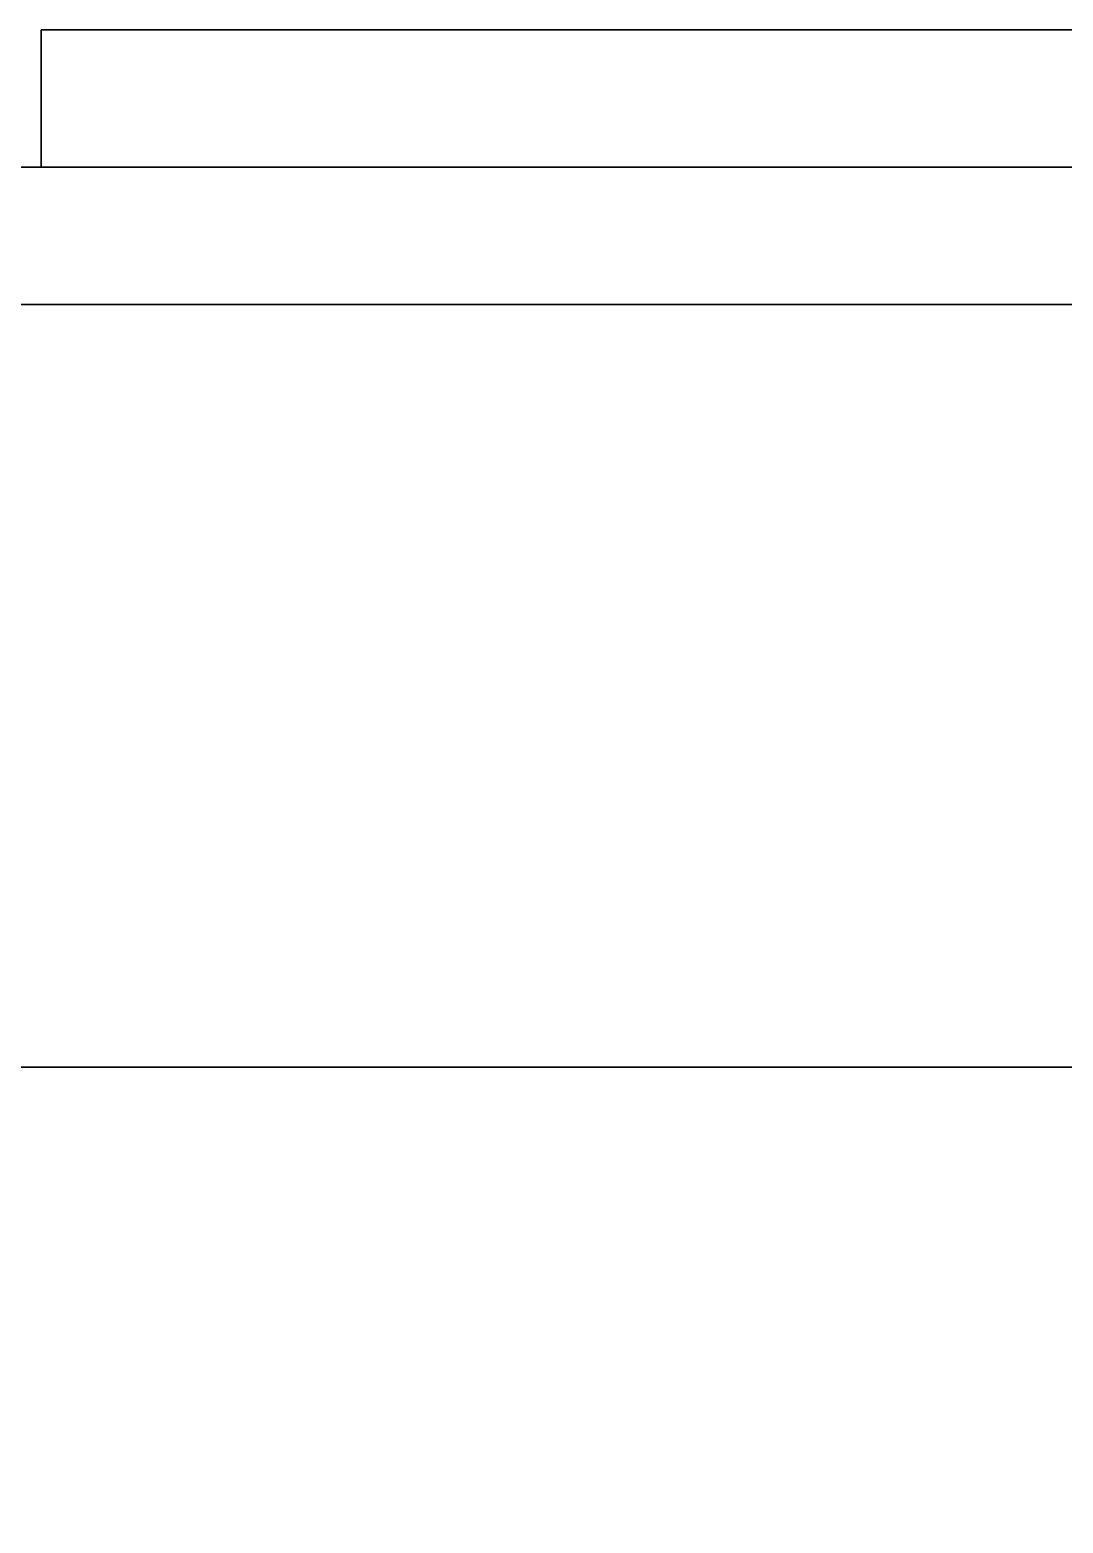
# Model space of a CAD drawing. Extents: x -80 to 2901, y -3352 to 80.
# Drawn here: x 1256 to 1391.5, y -3095.8 to -2900 of the extents above; entities that cross this region are included whole.
import ezdxf

# ---------------------------------------------------------------- set-up
doc = ezdxf.new("R2010")
doc.units = 0

# ---------------------------------------------------------------- blocks, each defined once
blk = doc.blocks.new('cocina Juan v2.bajo 2p gola 72x18.Suelo1', base_point=(0, 18))
at = {"layer": 'Blanco', "color": 0}
for points in [[(0, 18), (0, 395), (500, 395), (500, 18)], [(0, 18, 18), (0, 395, 18), (500, 395, 18), (500, 18, 18)]]:
    blk.add_3dface(points, dxfattribs=at)
at = {"layer": 'blanco', "color": 0}
blk.add_3dface([(500, 18, 18), (0, 18, 18), (0, 18), (500, 18)], dxfattribs=at)
blk = doc.blocks.new('cocina Juan v2.bajo 2p gola 72x18.Suelo')
at = {"layer": 'Blanco'}
blk.add_blockref('cocina Juan v2.bajo 2p gola 72x18.Suelo1', (0, 18), dxfattribs=at)
blk = doc.blocks.new('cocina Juan v2.bajo 2p gola 72x18.gola placa sin fijaciones [1]1', base_point=(0, 36, 850))
at = {"layer": 'Blanco', "color": 0}
for points in [[(0, 36, 850), (0, 36, 778), (500, 36, 778), (500, 36, 850)], [(0, 18, 850), (0, 18, 778), (500, 18, 778), (500, 18, 850)]]:
    blk.add_3dface(points, dxfattribs=at)
at = {"layer": 'blanco', "color": 0}
for points in [[(0, 36, 778), (0, 18, 778), (500, 18, 778), (500, 36, 778)], [(500, 36, 850), (500, 18, 850), (0, 18, 850), (0, 36, 850)]]:
    blk.add_3dface(points, dxfattribs=at)
blk = doc.blocks.new('cocina Juan v2.bajo 2p gola 72x18.gola placa sin fijaciones [1]')
at = {"layer": 'Blanco'}
blk.add_blockref('cocina Juan v2.bajo 2p gola 72x18.gola placa sin fijaciones [1]1', (0, 36, 850), dxfattribs=at)
blk = doc.blocks.new('cocina Juan v2.bajo 2p gola 72x18.cadena horizontal [1]1', base_point=(18, 136, 832))
at = {"layer": 'Blanco', "color": 0}
for points in [[(18, 136, 832), (18, 36, 832), (482, 36, 832), (482, 136, 832)], [(18, 136, 850), (18, 36, 850), (482, 36, 850), (482, 136, 850)]]:
    blk.add_3dface(points, dxfattribs=at)
at = {"layer": 'blanco', "color": 0}
for points in [[(482, 136, 832), (482, 136, 850), (18, 136, 850), (18, 136, 832)], [(18, 36, 832), (18, 36, 850), (482, 36, 850), (482, 36, 832)]]:
    blk.add_3dface(points, dxfattribs=at)
blk = doc.blocks.new('cocina Juan v2.bajo 2p gola 72x18.cadena horizontal [1]')
at = {"layer": 'Blanco'}
blk.add_blockref('cocina Juan v2.bajo 2p gola 72x18.cadena horizontal [1]1', (18, 136, 832), dxfattribs=at)
blk = doc.blocks.new('cocina Juan v2.bajo 2p gola 72x18.Door Std (doble) [1] (1)', base_point=(1.5, 0, 808))
at = {"layer": 'Blanco', "color": 0}
for points in [[(1.5, 18, 808), (1.5, 18), (248.5, 18), (248.5, 18, 808)], [(1.5, 0, 808), (248.5, 0, 808), (248.5, 0), (1.5, 0)]]:
    blk.add_3dface(points, dxfattribs=at)
at = {"layer": 'blanco', "color": 0}
for points in [[(248.5, 0, 808), (1.5, 0, 808), (1.5, 18, 808), (248.5, 18, 808)], [(1.5, 18), (1.5, 0), (248.5, 0), (248.5, 18)], [(1.5, 18, 808), (1.5, 0, 808), (1.5, 0), (1.5, 18)], [(248.5, 0), (248.5, 18), (248.5, 18, 808), (248.5, 0, 808)]]:
    blk.add_3dface(points, dxfattribs=at)
blk = doc.blocks.new('cocina Juan v2.bajo 2p gola 72x18.Door Std (doble) [1]')
at = {"layer": 'Blanco'}
blk.add_blockref('cocina Juan v2.bajo 2p gola 72x18.Door Std (doble) [1] (1)', (1.5, 0, 808), dxfattribs=at)
blk = doc.blocks.new('cocina Juan v2.bajo 2p gola 72x18')
at = {"layer": 'cocina Juan v2.bajo 2p gola 72x18.cadena horizontal [1]'}
blk.add_blockref('cocina Juan v2.bajo 2p gola 72x18.cadena horizontal [1]', (0, 0), dxfattribs=at)
at = {"layer": 'cocina Juan v2.bajo 2p gola 72x18.Door Std (doble) [1]'}
blk.add_blockref('cocina Juan v2.bajo 2p gola 72x18.Door Std (doble) [1]', (0, 0), dxfattribs=at)
at = {"layer": 'cocina Juan v2.bajo 2p gola 72x18.gola placa sin fijaciones [1]'}
blk.add_blockref('cocina Juan v2.bajo 2p gola 72x18.gola placa sin fijaciones [1]', (0, 0), dxfattribs=at)
at = {"layer": 'cocina Juan v2.bajo 2p gola 72x18.Suelo'}
blk.add_blockref('cocina Juan v2.bajo 2p gola 72x18.Suelo', (0, 0), dxfattribs=at)

msp = doc.modelspace()

# ---------------------------------------------------------------- block references
at = {"rotation": 180}
msp.add_blockref('cocina Juan v2.bajo 2p gola 72x18', (1506, -2900, 100), dxfattribs=at)

doc.saveas('drawing.dxf')
